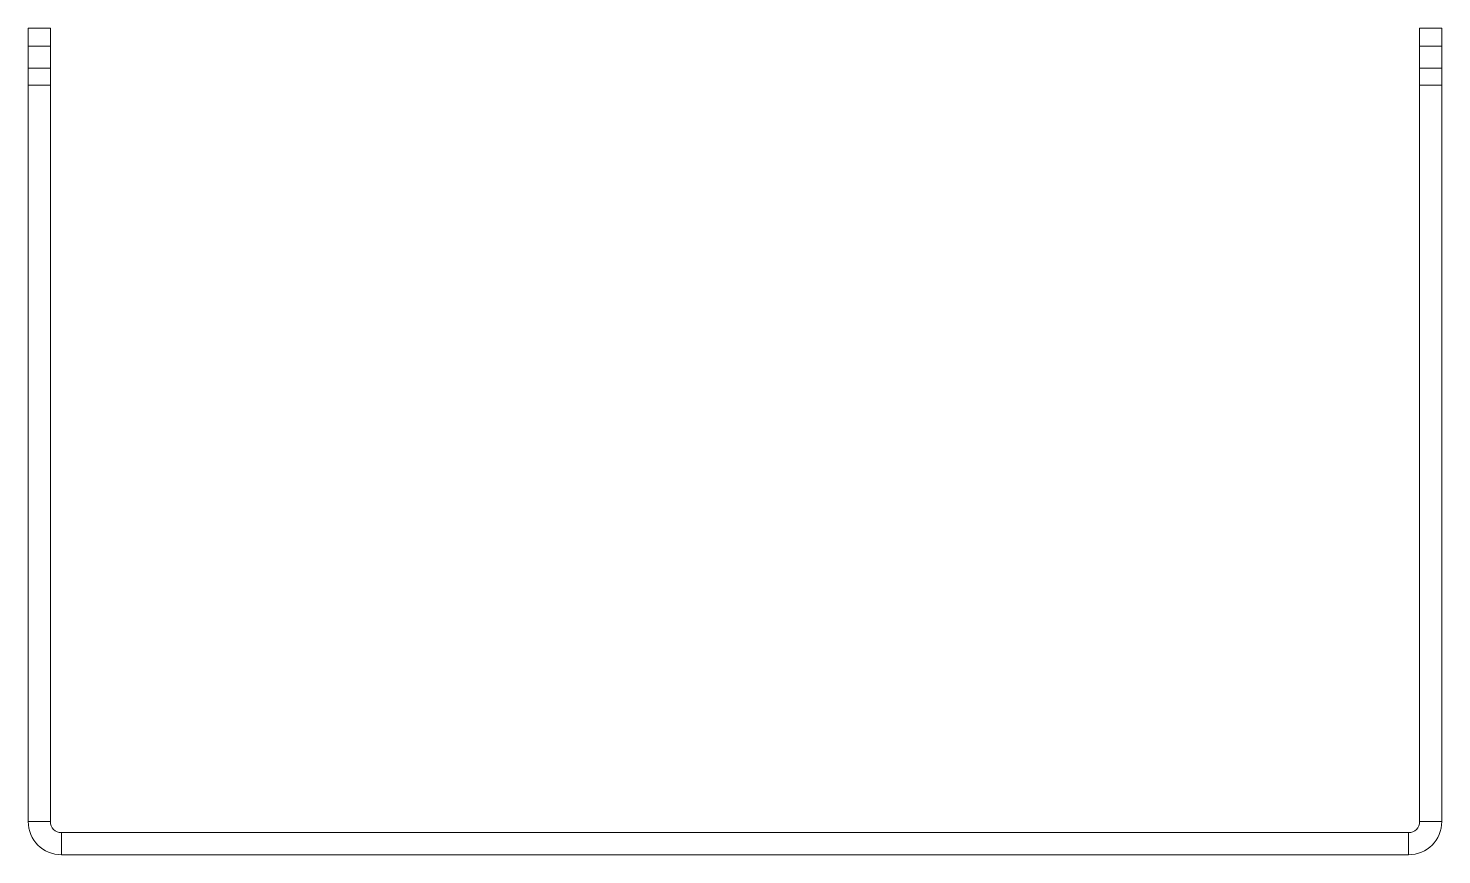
# Paper-space layout '_Direita' of a CAD drawing. Header units: millimetres. Extents: x -64 to 64, y -2 to 73.
import ezdxf

# ---------------------------------------------------------------- set-up
doc = ezdxf.new("R2010")
doc.units = ezdxf.units.MM

psp = doc.layouts.new('_Direita')

# ---------------------------------------------------------------- linework, layer by layer
at = {"color": 7, "linetype": 'Continuous', "lineweight": 15}
for p, q in [((-64, 1), (-64, 72.86)), ((-62, 72.86), (-64, 72.86)), ((-62, 1), (-62, 72.86)), ((62, 72.86), (62, 1)), ((62, 72.86), (64, 72.86)), ((64, 72.86), (64, 1)), ((-62, 71.23), (-64, 71.23)), ((64, 71.23), (62, 71.23)), ((-64, 69.23), (-62, 69.23)), ((62, 69.23), (64, 69.23)), ((-62, 67.7), (-64, 67.7)), ((64, 67.7), (62, 67.7)), ((-62, 1), (-64, 1)), ((-61, 0), (-61, -2)), ((-61, 0), (61, 0)), ((61, 0), (61, -2)), ((62, 1), (64, 1)), ((-61, -2), (61, -2))]:
    psp.add_line(p, q, dxfattribs=at)
for centre, radius, start, end in [((-61, 1), 3, 180, 270), ((-61, 1), 1, 180, 270), ((61, 1), 3, 270, 0), ((61, 1), 1, 270, 360)]:
    psp.add_arc(centre, radius, start, end, dxfattribs=at)

doc.saveas('drawing.dxf')
